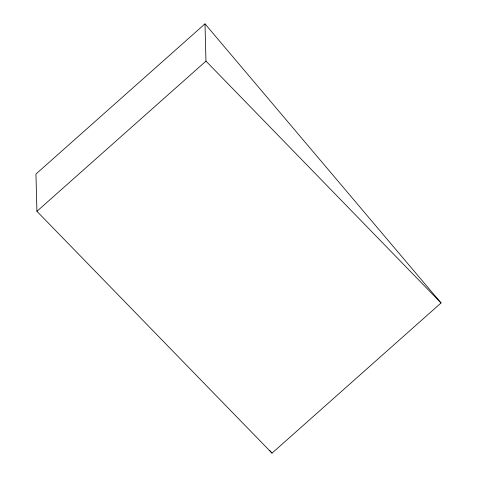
<?xml version="1.0" encoding="UTF-8"?>
<svg xmlns="http://www.w3.org/2000/svg" width="477" height="477" viewBox="0 0 477 477"><rect width="100%" height="100%" fill="white"/><g stroke="black" fill="none" stroke-linecap="round" stroke-linejoin="round"><path stroke-width="0.72" d="M204.991 23.85L35.948 174.039L36.92 211.305L272.009 453.15L441.052 302.961L204.991 23.85L205.969 61.116L441.052 302.961M36.92 211.305L205.969 61.116M269.606 450.306L272.009 453.15"/></g></svg>
